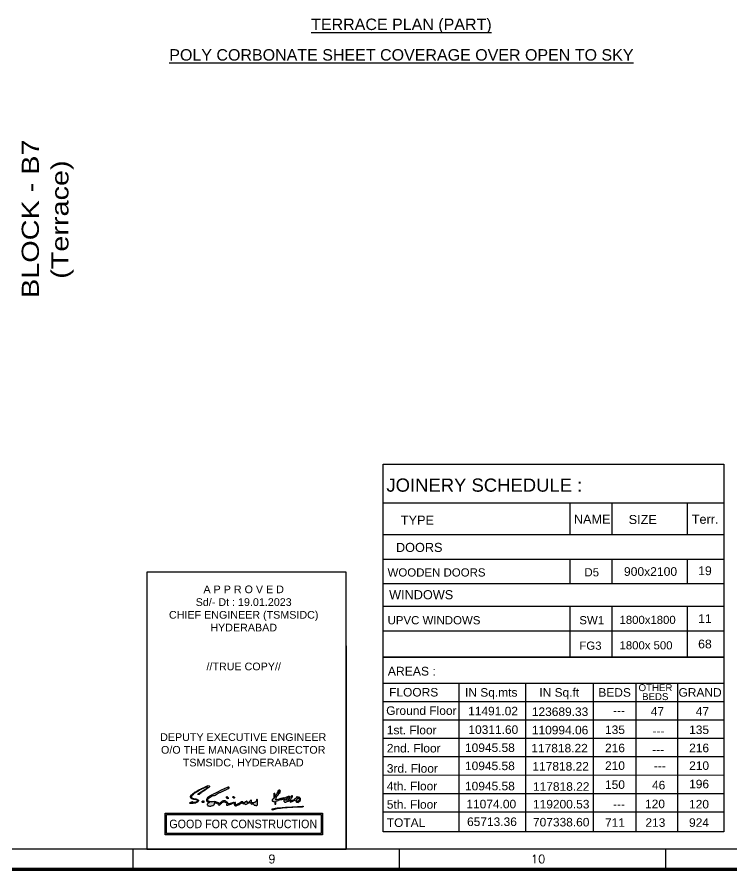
# Model space of a CAD drawing. Extents: x 7897917 to 8423973, y -6487334 to -6173396.
# Drawn here: x 8341387 to 8391300, y -6487334 to -6427691 of the extents above; entities that cross this region are included whole.
import ezdxf
from ezdxf.enums import TextEntityAlignment as Align

# ---------------------------------------------------------------- set-up
doc = ezdxf.new("R2010")
doc.units = 0
doc.header["$LTSCALE"] = 600
doc.header["$MEASUREMENT"] = 0
doc.layers.get('0').update_dxf_attribs({"linetype": 'CONTINUOUS'})
for name, color, linetype in [('BLOCKS-PROP', 2, 'CONTINUOUS'), ('DIM', 8, 'CONTINUOUS'), ('HAT', 35, 'CONTINUOUS'), ('joinery', 7, 'CONTINUOUS'), ('sign-1', 170, 'CONTINUOUS'), ('TEXT', 6, 'CONTINUOUS'), ('TITLE', 7, 'CONTINUOUS'), ('Wall', 1, 'CONTINUOUS'), ('Working Dim', 5, 'CONTINUOUS')]:
    doc.layers.add(name, color=color, linetype=linetype)
doc.styles.add('AR', font='arial.ttf')
doc.styles.add('ARIAL', font='arial.ttf')
doc.styles.add('ROMANS', font='romans.shx')

# ---------------------------------------------------------------- blocks, each defined once
blk = doc.blocks.new('A$C66962185')
at = {"layer": 'TITLE'}
blk.add_line((360.704, -141176.034), (2.142, -141176.034), dxfattribs=at)
at = {"layer": 'TITLE', "color": 0}
for p, q in [((241.949, -141178.329), (241.949, -141176.034)), ((272.212, -141178.329), (272.212, -141176.034)), ((302.474, -141178.329), (302.474, -141176.034))]:
    blk.add_line(p, q, dxfattribs=at)
at = {"layer": 'TITLE', "color": 7, "const_width": 0.355}
blk.add_lwpolyline([(363, -140928.365), (363, -141178.329), (0, -141178.329), (0, -140928.365)], close=True, dxfattribs=at)
at = {"layer": 'TITLE', "color": 0, "style": 'ROMANS'}
for s, height, p in [('9', 0.952, (257.726, -141177.147)), ('10', 0.9515, (287.988, -141177.147))]:
    blk.add_text(s, height=height, dxfattribs=at).set_placement(p, align=Align.MIDDLE)
blk = doc.blocks.new('A$C65407B0B')
at = {"layer": 'TITLE', "ltscale": 0.005}
for p, q in [((0, 10384), (23795, 10384)), ((5303, 10339), (5303, 0)), ((9952, 10339), (9952, 0)), ((14669, 10339), (14669, 0)), ((17650, 10384), (17650, 45)), ((20561, 10384), (20561, 45)), ((0, 9101), (23795, 9101)), ((0, 7818), (23795, 7818)), ((0, 6535), (23795, 6535)), ((0, 5252), (23795, 5252)), ((0, 3970), (23795, 3969)), ((0, 2687), (23795, 2687)), ((0, 1404), (23795, 1404))]:
    blk.add_line(p, q, dxfattribs=at)
at = {"layer": 'TITLE'}
blk.add_lwpolyline([(0, 12198), (23795, 12198), (23795, 0), (0, 0)], close=True, dxfattribs=at)
at = {"layer": 'TITLE', "color": 7, "style": 'ARIAL'}
blk.add_text('AREAS :', height=608.1, dxfattribs=at).set_placement((335, 10918))
at = {"layer": 'TITLE', "color": 6, "style": 'ARIAL', "oblique": 0, "width": 1}
for s, height, p in [('OTHER', 483.5, (17841, 9829)), ('IN Sq.ft', 596.9, (10912, 9438)), ('BEDS', 596.9, (15036, 9438)), ('BEDS', 483.5, (18088, 9201)), ('GRAND', 596.9, (20634, 9438))]:
    blk.add_text(s, height=height, rotation=0.00005, dxfattribs=at).set_placement(p)
at = {"layer": 'TITLE', "color": 6, "style": 'ARIAL', "oblique": 0}
for s, p in [('FLOORS', (425, 9453)), ('IN Sq.mts', (5725, 9439))]:
    blk.add_text(s, height=596.9, rotation=0.00005, dxfattribs=at).set_placement(p)
at = {"layer": 'TITLE', "color": 7, "style": 'ARIAL', "oblique": 0, "width": 1}
for s, height, p in [('Ground Floor ', 596.93, (221, 8167)), ('1st. Floor', 596.9, (264, 6811)), ('2nd. Floor', 596.9, (264, 5542)), ('3rd. Floor', 596.9, (264, 4130)), ('4th. Floor', 596.9, (264, 2896)), ('5th. Floor', 596.9, (264, 1614))]:
    blk.add_text(s, height=height, rotation=0.00005, dxfattribs=at).set_placement(p)
for s, p in [('11491.02', (9422, 8136)), ('47', (19623, 8113)), ('47', (22766, 8113)), ('10311.60', (9441, 6839)), ('135', (16892, 6830)), ('135', (22766, 6830)), ('10945.58', (9202, 4310)), ('10945.58', (9202, 2898)), ('11074.00', (9298, 1640))]:
    blk.add_text(s, height=596.9, rotation=0.00005, dxfattribs=at).set_placement(p, align=Align.RIGHT)
at = {"layer": 'TITLE', "color": 7, "style": 'ARIAL'}
for s, oblique, p in [('123689.33', 0, (14333, 8091)), ('---', 0, (16892, 8177)), ('110994.06', 0, (14333, 6808)), ('---', 0, (19646, 6742)), ('10945.58', 0, (9202, 5579)), ('117818.22', 360, (14297, 5547)), ('216', 0, (16892, 5561)), ('216', 0, (22766, 5561)), ('---', 0, (19622, 5455)), ('117818.22', 0, (14374, 4279)), ('210', 0, (16892, 4325)), ('210', 0, (22766, 4325)), ('---', 0, (19743, 4313)), ('150', 0, (16892, 3001)), ('196', 0, (22766, 3042)), ('117818.22', 0, (14412, 2867)), ('46', 0, (19710, 2967)), ('119200.53', 0, (14412, 1633)), ('---', 0, (16892, 1633)), ('120', 0, (19687, 1651)), ('120', 0, (22760, 1633))]:
    blk.add_text(s, height=596.9, rotation=0.00005, dxfattribs=dict(at, oblique=oblique)).set_placement(p, align=Align.RIGHT)
at = {"layer": 'TITLE', "color": 10, "style": 'ARIAL', "oblique": 0, "width": 1}
blk.add_text('TOTAL', height=596.9, rotation=0.00005, dxfattribs=at).set_placement((264, 342))
blk.add_text('65713.36', height=596.9, rotation=0.00005, dxfattribs=at).set_placement((9345, 406), align=Align.RIGHT)
at = {"layer": 'TITLE', "color": 10, "style": 'ARIAL', "oblique": 0}
for s, p in [('707338.60', (14412, 375)), ('711', (16892, 349)), ('213', (19712, 349)), ('924', (22760, 349))]:
    blk.add_text(s, height=596.9, rotation=0.00005, dxfattribs=at).set_placement(p, align=Align.RIGHT)
blk = doc.blocks.new('A$C75FC0CDC')
blk.add_blockref('A$C65407B0B', (0, 0, 42))
blk = doc.blocks.new('A$C6FC42F92')
at = {"layer": 'TEXT', "color": 7, "style": 'AR'}
for s, p in [('%%UTERRACE PLAN (PART)', (11974.6, 1296.7)), ('%%UPOLY CORBONATE SHEET COVERAGE OVER OPEN TO SKY', (11974.6, 229.1))]:
    blk.add_text(s, height=400, dxfattribs=at).set_placement(p, align=Align.CENTER)
blk = doc.blocks.new('A$Cb45d23e2')
at = {"layer": 'sign-1', "ltscale": 150}
h = blk.add_hatch(color=256, dxfattribs=at)
h.dxf.hatch_style = 1
h.paths.add_polyline_path([(-21154, -12288), (-21169, -12333), (-21169, -12381), (-21154, -12422), (-21114, -12451), (-21043, -12485), (-20950, -12492), (-20869, -12510), (-20795, -12529), (-20724, -12570), (-20687, -12603), (-20680, -12629), (-20680, -12651), (-20702, -12688), (-20750, -12729), (-20835, -12762), (-20891, -12792), (-20973, -12810), (-21062, -12822), (-21132, -12836), (-21143, -12836), (-21177, -12836), (-21225, -12836), (-21255, -12825), (-21278, -12821), (-21286, -12809), (-21283, -12768), (-21272, -12759), (-21253, -12750), (-21235, -12738), (-21218, -12727), (-21184, -12715), (-21151, -12715), (-21135, -12706), (-21123, -12703), (-21105, -12694), (-21086, -12701), (-21082, -12713), (-21074, -12727), (-21091, -12736), (-21089, -12747), (-21079, -12757), (-21065, -12761), (-21052, -12761), (-21029, -12747), (-20998, -12747), (-20984, -12740), (-20971, -12738), (-20957, -12731), (-20936, -12731), (-20929, -12724), (-20908, -12724), (-20880, -12724), (-20869, -12722), (-20855, -12717), (-20848, -12713), (-20834, -12710), (-20820, -12708), (-20813, -12696), (-20808, -12687), (-20797, -12680), (-20785, -12673), (-20778, -12669), (-20767, -12666), (-20764, -12655), (-20744, -12631), (-20746, -12622), (-20755, -12616), (-20769, -12599), (-20792, -12583), (-20806, -12581), (-20820, -12574), (-20834, -12574), (-20855, -12567), (-20869, -12562), (-20885, -12555), (-20910, -12555), (-20936, -12548), (-20959, -12548), (-20982, -12539), (-21008, -12539), (-21038, -12532), (-21059, -12532), (-21084, -12521), (-21103, -12521), (-21112, -12511), (-21135, -12504), (-21165, -12498), (-21179, -12486), (-21195, -12474), (-21204, -12461), (-21218, -12433), (-21228, -12417), (-21239, -12393), (-21244, -12377), (-21244, -12352), (-21241, -12329), (-21241, -12312), (-21228, -12292), (-21218, -12264), (-21209, -12252), (-21197, -12229), (-21165, -12211), (-21140, -12188), (-21119, -12164), (-21093, -12148), (-21079, -12130), (-21052, -12116), (-21026, -12102), (-21003, -12081), (-20982, -12063), (-20966, -12049), (-20950, -12037), (-20924, -12021), (-20882, -12007), (-20862, -12000), (-20820, -11977), (-20797, -11958), (-20785, -11945), (-20760, -11935), (-20730, -11921), (-20709, -11901), (-20686, -11894), (-20653, -11875), (-20637, -11857), (-20618, -11850), (-20591, -11838), (-20547, -11822), (-20512, -11803), (-20477, -11785), (-20367, -11724), (-20300, -11698), (-20218, -11653), (-20142, -11618), (-20071, -11592), (-20010, -11575), (-19949, -11582), (-19920, -11604), (-19923, -11670), (-19971, -11709), (-20019, -11738), (-20048, -11762), (-20074, -11782), (-20123, -11815), (-20190, -11873), (-20231, -11896), (-20261, -11921), (-20301, -11936), (-20342, -11970), (-20457, -12044), (-20524, -12081), (-20535, -12099), (-20565, -12136), (-20609, -12170), (-20654, -12192), (-20691, -12203), (-20721, -12203), (-20732, -12188), (-20713, -12144), (-20683, -12118), (-20643, -12096), (-20609, -12070), (-20505, -12007), (-20383, -11936), (-20298, -11881), (-20198, -11814), (-20112, -11744), (-20060, -11699), (-20053, -11681), (-20075, -11670), (-20109, -11670), (-20131, -11673), (-20161, -11688), (-20212, -11710), (-20309, -11755), (-20476, -11829), (-20565, -11881), (-20683, -11944), (-20735, -11981), (-20828, -12040), (-20899, -12070), (-21010, -12136), (-21080, -12210)])
h = blk.add_hatch(color=256, dxfattribs=at)
h.dxf.hatch_style = 1
h.paths.add_polyline_path([(-18650, -12949), (-18585, -12924), (-18502, -12900), (-18430, -12863), (-18375, -12845), (-18316, -12811), (-18255, -12773), (-18227, -12746), (-18248, -12746), (-18279, -12770), (-18323, -12780), (-18365, -12801), (-18396, -12808), (-18409, -12821), (-18475, -12821), (-18485, -12828), (-18526, -12839), (-18551, -12842), (-18602, -12849), (-18623, -12849), (-18640, -12825), (-18640, -12790), (-18664, -12759), (-18695, -12735), (-18736, -12704), (-18774, -12670), (-18816, -12646), (-18847, -12632), (-18950, -12629), (-19025, -12653), (-19087, -12701), (-19132, -12746), (-19163, -12766), (-19191, -12794), (-19215, -12828), (-19256, -12818), (-19301, -12790), (-19370, -12759), (-19428, -12739), (-19490, -12718), (-19566, -12704), (-19600, -12691), (-19655, -12698), (-19693, -12701), (-19748, -12715), (-19772, -12715), (-19803, -12715), (-19840, -12725), (-19852, -12715), (-19883, -12698), (-19924, -12687), (-19975, -12677), (-20003, -12670), (-20020, -12649), (-20041, -12622), (-20068, -12608), (-20048, -12546), (-20010, -12484), (-19931, -12412), (-19872, -12378), (-19807, -12343), (-19724, -12288), (-19690, -12271), (-19621, -12258), (-19593, -12282), (-19569, -12275), (-19552, -12275), (-19518, -12237), (-19466, -12202), (-19390, -12158), (-19308, -12113), (-19260, -12092), (-19225, -12065), (-19180, -12048), (-18998, -11965), (-18922, -11938), (-18902, -11921), (-18871, -11897), (-18833, -11897), (-18740, -11842), (-18695, -11821), (-18654, -11800), (-18612, -11783), (-18578, -11769), (-18554, -11735), (-18547, -11704), (-18571, -11690), (-18606, -11687), (-18643, -11697), (-18681, -11711), (-19112, -11903), (-19359, -12031), (-19552, -12130), (-19659, -12175), (-19738, -12233), (-19772, -12233), (-19796, -12244), (-19834, -12278), (-19913, -12313), (-19965, -12354), (-20058, -12433), (-20110, -12491), (-20130, -12536), (-20137, -12591), (-20123, -12643), (-20099, -12667), (-20072, -12704), (-20017, -12725), (-19951, -12739), (-19920, -12749), (-19910, -12763), (-19979, -12787), (-20010, -12814), (-20055, -12845), (-20075, -12873), (-20089, -12914), (-20072, -12949), (-20027, -12986), (-19993, -12997), (-19910, -13004), (-19824, -13004), (-19772, -12997), (-19697, -12969), (-19621, -12918), (-19576, -12863), (-19573, -12808), (-19587, -12790), (-19559, -12777), (-19483, -12790), (-19425, -12811), (-19377, -12825), (-19328, -12852), (-19294, -12890), (-19263, -12931), (-19246, -12935), (-19211, -12921), (-19146, -12856), (-19081, -12797), (-19032, -12749), (-18946, -12718), (-18888, -12704), (-18822, -12732), (-18778, -12756), (-18733, -12801), (-18705, -12839), (-18681, -12866), (-18719, -12869), (-18743, -12887), (-18740, -12907), (-18733, -12945)])
h = blk.add_hatch(color=256, dxfattribs=at)
h.dxf.hatch_style = 1
h.paths.add_polyline_path([(-15247, -12173), (-15250, -12211), (-15268, -12243), (-15281, -12281), (-15302, -12323), (-15313, -12347), (-15348, -12375), (-15348, -12337), (-15341, -12229), (-15341, -12170), (-15352, -12131), (-15379, -12117), (-15417, -12117), (-15424, -12142), (-15421, -12201), (-15421, -12243), (-15421, -12298), (-15421, -12372), (-15417, -12413), (-15417, -12427), (-15417, -12452), (-15484, -12507), (-15518, -12553), (-15543, -12580), (-15550, -12608), (-15546, -12650), (-15529, -12667), (-15491, -12671), (-15459, -12681), (-15417, -12681), (-15372, -12677), (-15369, -12737), (-15365, -12789), (-15358, -12824), (-15355, -12869), (-15348, -12876), (-15295, -12876), (-15288, -12859), (-15281, -12772), (-15281, -12727), (-15281, -12692), (-15275, -12664), (-15275, -12654), (-15205, -12629), (-15128, -12612), (-15100, -12594), (-15031, -12580), (-14992, -12553), (-14943, -12546), (-14916, -12542), (-14874, -12535), (-14832, -12528), (-14800, -12518), (-14747, -12508), (-14717, -12521), (-14711, -12558), (-14720, -12591), (-14734, -12626), (-14734, -12654), (-14731, -12667), (-14717, -12688), (-14689, -12716), (-14675, -12734), (-14640, -12734), (-14598, -12730), (-14536, -12709), (-14494, -12692), (-14428, -12654), (-14361, -12608), (-14340, -12591), (-14313, -12573), (-14323, -12608), (-14323, -12640), (-14309, -12674), (-14299, -12709), (-14274, -12730), (-14208, -12716), (-14138, -12688), (-14062, -12647), (-14002, -12612), (-13908, -12580), (-13898, -12605), (-13884, -12664), (-13859, -12699), (-13835, -12730), (-13804, -12744), (-13741, -12748), (-13699, -12723), (-13661, -12685), (-13601, -12643), (-13570, -12584), (-13563, -12532), (-13570, -12476), (-13605, -12420), (-13622, -12406), (-13654, -12399), (-13685, -12392), (-13706, -12389), (-13730, -12396), (-13762, -12406), (-13772, -12392), (-13772, -12361), (-13804, -12354), (-13828, -12365), (-13835, -12382), (-13845, -12417), (-13884, -12452), (-13922, -12472), (-13957, -12507), (-13978, -12521), (-13999, -12535), (-14009, -12560), (-14037, -12573), (-14065, -12591), (-14093, -12605), (-14145, -12622), (-14202, -12648), (-14243, -12657), (-14250, -12660), (-14260, -12643), (-14257, -12598), (-14243, -12553), (-14243, -12535), (-14218, -12497), (-14191, -12452), (-14159, -12413), (-14138, -12378), (-14135, -12337), (-14135, -12298), (-14156, -12284), (-14173, -12278), (-14208, -12302), (-14225, -12323), (-14239, -12351), (-14253, -12368), (-14264, -12396), (-14271, -12417), (-14288, -12378), (-14302, -12358), (-14326, -12340), (-14361, -12333), (-14414, -12333), (-14438, -12347), (-14480, -12361), (-14515, -12375), (-14543, -12385), (-14591, -12406), (-14626, -12452), (-14654, -12455), (-14665, -12472), (-14672, -12466), (-14689, -12455), (-14706, -12441), (-14717, -12438), (-14738, -12438), (-14773, -12448), (-14828, -12455), (-14874, -12466), (-14947, -12486), (-15006, -12497), (-15051, -12514), (-15107, -12546), (-15159, -12556), (-15236, -12573), (-15243, -12577), (-15285, -12582), (-15281, -12525), (-15268, -12493), (-15268, -12459), (-15257, -12427), (-15243, -12382), (-15243, -12351), (-15222, -12316), (-15191, -12278), (-15156, -12257), (-15128, -12229), (-15097, -12201), (-15069, -12138), (-15013, -12076), (-14996, -12044), (-14982, -11999), (-14975, -11964), (-14978, -11922), (-14989, -11908), (-15006, -11898), (-15024, -11895), (-15044, -11895), (-15065, -11898), (-15086, -11912), (-15118, -11929), (-15146, -11971), (-15159, -12002), (-15187, -12065), (-15201, -12100), (-15226, -12145)])
h.paths.add_polyline_path([(-15138, -12116), (-15135, -12085), (-15125, -12048), (-15111, -12026), (-15089, -11993), (-15081, -11978), (-15044, -11971), (-15030, -11985), (-15033, -12002), (-15035, -12028), (-15044, -12048), (-15052, -12074), (-15065, -12090), (-15087, -12111), (-15103, -12125), (-15111, -12136), (-15143, -12131)], flags=16)
h.paths.add_polyline_path([(-14597, -12538), (-14571, -12514), (-14551, -12491), (-14516, -12466), (-14485, -12448), (-14467, -12436), (-14441, -12428), (-14391, -12415), (-14337, -12415), (-14329, -12443), (-14323, -12459), (-14334, -12477), (-14347, -12505), (-14378, -12524), (-14395, -12543), (-14428, -12566), (-14455, -12576), (-14482, -12584), (-14508, -12592), (-14533, -12602), (-14558, -12601), (-14608, -12589), (-14614, -12570), (-14613, -12568), (-14613, -12568), (-14610, -12562)], flags=16)
h.paths.add_polyline_path([(-13818, -12551), (-13809, -12518), (-13804, -12498), (-13780, -12476), (-13749, -12470), (-13696, -12467), (-13644, -12487), (-13632, -12531), (-13635, -12573), (-13646, -12601), (-13675, -12623), (-13701, -12646), (-13727, -12671), (-13751, -12679), (-13789, -12677), (-13803, -12661), (-13811, -12644), (-13820, -12629), (-13823, -12606), (-13823, -12592), (-13823, -12571), (-13818, -12553)], flags=16)
h = blk.add_hatch(color=256, dxfattribs=at)
h.dxf.hatch_style = 1
h.paths.add_polyline_path([(-18606, -12478), (-18608, -12466), (-18616, -12436), (-18631, -12415), (-18640, -12394), (-18658, -12375), (-18676, -12354), (-18696, -12346), (-18707, -12344), (-18718, -12353), (-18733, -12371), (-18737, -12391), (-18734, -12409), (-18723, -12422), (-18715, -12436), (-18704, -12451), (-18697, -12467), (-18680, -12481), (-18654, -12485), (-18629, -12495), (-18612, -12495)])
h.paths.add_polyline_path([(-18181, -12437), (-18181, -12407), (-18181, -12392), (-18192, -12381), (-18199, -12371), (-18212, -12363), (-18225, -12355), (-18239, -12346), (-18253, -12346), (-18272, -12348), (-18278, -12353), (-18281, -12363), (-18281, -12379), (-18281, -12393), (-18281, -12408), (-18255, -12408), (-18255, -12428), (-18241, -12438), (-18232, -12451), (-18203, -12451), (-18189, -12451)])
h = blk.add_hatch(color=256, dxfattribs=at)
h.dxf.hatch_style = 1
h.paths.add_polyline_path([(-20360, -12762), (-20334, -12761), (-20324, -12753), (-20315, -12740), (-20317, -12716), (-20320, -12702), (-20308, -12685), (-20315, -12659), (-20326, -12650), (-20347, -12652), (-20361, -12649), (-20390, -12649), (-20413, -12654), (-20433, -12662), (-20440, -12677), (-20440, -12686), (-20437, -12709), (-20429, -12723), (-20431, -12740), (-20413, -12751), (-20403, -12756), (-20383, -12762)])
h = blk.add_hatch(color=256, dxfattribs=at)
h.dxf.hatch_style = 1
h.paths.add_polyline_path([(-16619, -12955), (-16585, -12934), (-16572, -12919), (-16572, -12791), (-16572, -12733), (-16572, -12714), (-16576, -12677), (-16570, -12567), (-16581, -12547), (-16611, -12539), (-16626, -12556), (-16632, -12567), (-16632, -12582), (-16641, -12614), (-16641, -12629), (-16654, -12658), (-16680, -12692), (-16699, -12716), (-16741, -12737), (-16756, -12746), (-16782, -12748), (-16805, -12755), (-16838, -12778), (-16857, -12781), (-16907, -12789), (-16937, -12789), (-16972, -12781), (-16990, -12760), (-16993, -12718), (-16993, -12673), (-16989, -12649), (-16989, -12629), (-16996, -12614), (-17006, -12601), (-17032, -12601), (-17052, -12606), (-17065, -12621), (-17078, -12640), (-17108, -12670), (-17132, -12694), (-17162, -12724), (-17214, -12746), (-17246, -12763), (-17280, -12773), (-17283, -12735), (-17285, -12707), (-17296, -12683), (-17317, -12668), (-17333, -12668), (-17369, -12679), (-17400, -12703), (-17421, -12718), (-17449, -12722), (-17460, -12731), (-17462, -12748), (-17479, -12781), (-17536, -12774), (-17551, -12759), (-17572, -12750), (-17583, -12733), (-17596, -12714), (-17609, -12701), (-17637, -12699), (-17657, -12699), (-17674, -12707), (-17694, -12720), (-17771, -12781), (-17806, -12791), (-17821, -12809), (-17866, -12828), (-17907, -12843), (-17936, -12858), (-17938, -12867), (-17972, -12880), (-18012, -12904), (-18061, -12910), (-18111, -12919), (-18124, -12878), (-18121, -12843), (-18111, -12824), (-18095, -12796), (-18098, -12772), (-18108, -12761), (-18130, -12752), (-18145, -12752), (-18167, -12757), (-18180, -12770), (-18191, -12787), (-18201, -12802), (-18203, -12843), (-18203, -12867), (-18201, -12899), (-18186, -12923), (-18169, -12951), (-18147, -12973), (-18113, -12979), (-18089, -12981), (-18050, -12983), (-18013, -12975), (-17966, -12947), (-17901, -12919), (-17836, -12891), (-17786, -12850), (-17743, -12824), (-17687, -12802), (-17657, -12785), (-17648, -12776), (-17624, -12798), (-17601, -12817), (-17570, -12828), (-17536, -12841), (-17510, -12837), (-17480, -12839), (-17462, -12860), (-17432, -12882), (-17406, -12897), (-17346, -12880), (-17296, -12856), (-17257, -12832), (-17229, -12809), (-17186, -12787), (-17158, -12770), (-17129, -12752), (-17086, -12748), (-17062, -12776), (-17034, -12830), (-17011, -12847), (-16959, -12865), (-16907, -12858), (-16865, -12855), (-16831, -12899), (-16801, -12932), (-16741, -12949), (-16695, -12971), (-16652, -12958)])
h = blk.add_hatch(color=256, dxfattribs=at)
h.dxf.hatch_style = 1
h.paths.add_polyline_path([(-13450, -13082), (-13397, -13068), (-13386, -13051), (-13372, -13029), (-13372, -13012), (-13429, -13012), (-13538, -13026), (-13765, -13033), (-14181, -13061), (-14623, -13093), (-14726, -13096), (-14846, -13096), (-14991, -13125), (-15206, -13139), (-15337, -13153), (-15439, -13178), (-15542, -13199), (-15545, -13216), (-15549, -13234), (-15549, -13255), (-15535, -13276), (-15503, -13284), (-15478, -13273), (-15386, -13241), (-15213, -13192), (-15125, -13181), (-14962, -13167), (-14825, -13146), (-14697, -13139), (-14492, -13125), (-14104, -13107), (-13832, -13093), (-13528, -13072), (-13500, -13072)])
at = {"layer": 'HAT', "elevation": -15}
for points in [[(-23010, -13501), (-12026, -13501), (-12026, -15017), (-23010, -15017)], [(-22913, -13598), (-12123, -13598), (-12123, -14920), (-22913, -14920)]]:
    blk.add_lwpolyline(points, close=True, dxfattribs=at)
at = {"layer": 'sign-1', "ltscale": 150, "elevation": -15}
for points in [[(-21286, -12801), (-21283, -12768), (-21272, -12759), (-21253, -12750), (-21235, -12738), (-21218, -12727), (-21184, -12715), (-21151, -12715), (-21135, -12706), (-21123, -12703), (-21105, -12694), (-21086, -12701), (-21082, -12713), (-21077, -12722), (-21077, -12729), (-21091, -12736), (-21089, -12747), (-21079, -12757), (-21065, -12761), (-21052, -12761), (-21033, -12750), (-21019, -12747), (-20998, -12747), (-20984, -12740), (-20971, -12738), (-20957, -12731), (-20936, -12731), (-20929, -12724), (-20908, -12724), (-20880, -12724), (-20869, -12722), (-20855, -12717), (-20848, -12713), (-20834, -12710), (-20820, -12708), (-20813, -12696), (-20808, -12687), (-20797, -12680), (-20785, -12673), (-20778, -12669), (-20767, -12666), (-20764, -12655), (-20750, -12639), (-20744, -12636), (-20746, -12622), (-20755, -12616), (-20769, -12599), (-20792, -12583), (-20806, -12581), (-20820, -12574), (-20834, -12574), (-20855, -12567), (-20869, -12562), (-20885, -12555), (-20910, -12555), (-20936, -12548), (-20959, -12548), (-20982, -12539), (-21008, -12539), (-21038, -12532), (-21059, -12532), (-21084, -12521), (-21103, -12521), (-21112, -12511), (-21135, -12504), (-21165, -12498), (-21179, -12486), (-21195, -12474), (-21204, -12461), (-21218, -12433), (-21228, -12417), (-21239, -12393), (-21244, -12377), (-21244, -12352), (-21241, -12329), (-21241, -12312), (-21228, -12292), (-21218, -12264), (-21209, -12252), (-21197, -12229), (-21165, -12211), (-21140, -12188), (-21119, -12164), (-21093, -12148), (-21079, -12130), (-21052, -12116), (-21026, -12102), (-21003, -12081), (-20982, -12063), (-20966, -12049), (-20950, -12037), (-20924, -12021), (-20882, -12007), (-20862, -12000), (-20820, -11977), (-20797, -11958), (-20785, -11945), (-20760, -11935), (-20730, -11921), (-20709, -11901), (-20686, -11894), (-20653, -11875), (-20637, -11857), (-20618, -11850), (-20591, -11838), (-20547, -11822), (-20512, -11803), (-20477, -11785), (-20367, -11724), (-20300, -11698), (-20218, -11653), (-20142, -11618), (-20071, -11592), (-20010, -11575), (-19949, -11582), (-19920, -11604), (-19923, -11670), (-19971, -11709), (-20019, -11738), (-20048, -11762), (-20074, -11782), (-20123, -11815), (-20190, -11873), (-20231, -11896), (-20261, -11921), (-20301, -11936), (-20342, -11970), (-20457, -12044), (-20524, -12081), (-20535, -12099), (-20565, -12136), (-20609, -12170), (-20654, -12192), (-20691, -12203), (-20721, -12203), (-20732, -12188), (-20713, -12144), (-20683, -12118), (-20643, -12096), (-20609, -12070), (-20505, -12007), (-20383, -11936), (-20298, -11881), (-20198, -11814), (-20112, -11744), (-20060, -11699), (-20053, -11681), (-20075, -11670), (-20109, -11670), (-20131, -11673), (-20161, -11688), (-20212, -11710), (-20309, -11755), (-20476, -11829), (-20565, -11881), (-20683, -11944), (-20735, -11981), (-20828, -12040), (-20899, -12070), (-21010, -12136), (-21080, -12210), (-21154, -12288), (-21169, -12333), (-21169, -12381), (-21154, -12422), (-21114, -12451), (-21043, -12485), (-20950, -12492), (-20869, -12510), (-20795, -12529), (-20724, -12570), (-20687, -12603), (-20680, -12629), (-20680, -12651), (-20702, -12688), (-20750, -12729), (-20835, -12762), (-20891, -12792), (-20973, -12810), (-21062, -12822), (-21132, -12836), (-21143, -12836), (-21177, -12836), (-21225, -12836), (-21255, -12825), (-21273, -12822), (-21279, -12819), (-21284, -12812), (-21286, -12801)], [(-19852, -12715), (-19883, -12698), (-19924, -12687), (-19975, -12677), (-20003, -12670), (-20020, -12649), (-20041, -12622), (-20068, -12608), (-20048, -12546), (-20010, -12484), (-19931, -12412), (-19872, -12378), (-19807, -12343), (-19724, -12288), (-19690, -12271), (-19621, -12258), (-19593, -12282), (-19569, -12275), (-19552, -12275), (-19518, -12237), (-19466, -12202), (-19390, -12158), (-19308, -12113), (-19260, -12092), (-19225, -12065), (-19180, -12048), (-18998, -11965), (-18922, -11938), (-18902, -11921), (-18871, -11897), (-18833, -11897), (-18740, -11842), (-18695, -11821), (-18654, -11800), (-18612, -11783), (-18578, -11769), (-18554, -11735), (-18547, -11704), (-18571, -11690), (-18606, -11687), (-18643, -11697), (-18681, -11711), (-19112, -11903), (-19359, -12031), (-19552, -12130), (-19659, -12175), (-19738, -12233), (-19772, -12233), (-19796, -12244), (-19834, -12278), (-19913, -12313), (-19965, -12354), (-20058, -12433), (-20110, -12491), (-20130, -12536), (-20137, -12591), (-20123, -12643), (-20099, -12667), (-20072, -12704), (-20017, -12725), (-19951, -12739), (-19920, -12749), (-19910, -12763), (-19979, -12787), (-20010, -12814), (-20055, -12845), (-20075, -12873), (-20089, -12914), (-20072, -12949), (-20027, -12986), (-19993, -12997), (-19910, -13004), (-19824, -13004), (-19772, -12997), (-19697, -12969), (-19621, -12918), (-19576, -12863), (-19573, -12808), (-19587, -12790), (-19559, -12777), (-19483, -12790), (-19425, -12811), (-19377, -12825), (-19328, -12852), (-19294, -12890), (-19263, -12931), (-19246, -12935), (-19211, -12921), (-19146, -12856), (-19081, -12797), (-19032, -12749), (-18946, -12718), (-18888, -12704), (-18822, -12732), (-18778, -12756), (-18733, -12801), (-18705, -12839), (-18681, -12866), (-18719, -12869), (-18743, -12887), (-18740, -12907), (-18733, -12945), (-18650, -12949), (-18585, -12924), (-18502, -12900), (-18430, -12863), (-18375, -12845), (-18316, -12811), (-18255, -12773), (-18227, -12746), (-18248, -12746), (-18279, -12770), (-18323, -12780), (-18365, -12801), (-18396, -12808), (-18409, -12821), (-18475, -12821), (-18485, -12828), (-18526, -12839), (-18551, -12842), (-18602, -12849), (-18623, -12849), (-18640, -12825), (-18640, -12790), (-18664, -12759), (-18695, -12735), (-18736, -12704), (-18774, -12670), (-18816, -12646), (-18847, -12632), (-18950, -12629), (-19025, -12653), (-19087, -12701), (-19132, -12746), (-19163, -12766), (-19191, -12794), (-19215, -12828), (-19256, -12818), (-19301, -12790), (-19370, -12759), (-19428, -12739), (-19490, -12718), (-19566, -12704), (-19600, -12691), (-19655, -12698), (-19693, -12701), (-19748, -12715), (-19772, -12715), (-19803, -12715), (-19827, -12722), (-19837, -12718), (-19848, -12718), (-19852, -12715)], [(-15417, -12117), (-15424, -12142), (-15421, -12201), (-15421, -12243), (-15421, -12298), (-15421, -12372), (-15417, -12413), (-15417, -12427), (-15417, -12452), (-15484, -12507), (-15518, -12553), (-15543, -12580), (-15550, -12608), (-15546, -12650), (-15529, -12667), (-15491, -12671), (-15459, -12681), (-15417, -12681), (-15383, -12678), (-15372, -12678), (-15369, -12737), (-15365, -12789), (-15358, -12824), (-15355, -12869), (-15348, -12876), (-15295, -12876), (-15288, -12859), (-15281, -12772), (-15281, -12727), (-15281, -12692), (-15275, -12664), (-15275, -12654), (-15205, -12629), (-15128, -12612), (-15100, -12594), (-15031, -12580), (-14992, -12553), (-14943, -12546), (-14916, -12542), (-14874, -12535), (-14832, -12528), (-14800, -12518), (-14762, -12511), (-14741, -12511), (-14717, -12521), (-14713, -12542), (-14713, -12566), (-14720, -12591), (-14734, -12626), (-14734, -12654), (-14731, -12667), (-14717, -12688), (-14689, -12716), (-14675, -12734), (-14640, -12734), (-14598, -12730), (-14536, -12709), (-14494, -12692), (-14428, -12654), (-14361, -12608), (-14340, -12591), (-14313, -12573), (-14323, -12608), (-14323, -12640), (-14309, -12674), (-14299, -12709), (-14274, -12730), (-14208, -12716), (-14138, -12688), (-14062, -12647), (-14002, -12612), (-13908, -12580), (-13898, -12605), (-13884, -12664), (-13859, -12699), (-13835, -12730), (-13804, -12744), (-13741, -12748), (-13699, -12723), (-13661, -12685), (-13601, -12643), (-13570, -12584), (-13563, -12532), (-13570, -12476), (-13605, -12420), (-13622, -12406), (-13654, -12399), (-13685, -12392), (-13706, -12389), (-13730, -12396), (-13762, -12406), (-13772, -12392), (-13772, -12361), (-13804, -12354), (-13828, -12365), (-13835, -12382), (-13845, -12417), (-13884, -12452), (-13922, -12472), (-13957, -12507), (-13978, -12521), (-13999, -12535), (-14009, -12560), (-14037, -12573), (-14065, -12591), (-14093, -12605), (-14145, -12622), (-14184, -12640), (-14211, -12650), (-14243, -12657), (-14250, -12660), (-14260, -12643), (-14257, -12598), (-14243, -12553), (-14243, -12535), (-14218, -12497), (-14191, -12452), (-14159, -12413), (-14138, -12378), (-14135, -12337), (-14135, -12298), (-14156, -12284), (-14173, -12278), (-14208, -12302), (-14225, -12323), (-14239, -12351), (-14253, -12368), (-14264, -12396), (-14271, -12417), (-14288, -12378), (-14302, -12358), (-14326, -12340), (-14361, -12333), (-14414, -12333), (-14438, -12347), (-14480, -12361), (-14515, -12375), (-14543, -12385), (-14591, -12406), (-14626, -12452), (-14654, -12455), (-14665, -12472), (-14672, -12466), (-14689, -12455), (-14706, -12441), (-14717, -12438), (-14738, -12438), (-14773, -12448), (-14828, -12455), (-14874, -12466), (-14947, -12486), (-15006, -12497), (-15051, -12514), (-15107, -12546), (-15159, -12556), (-15236, -12573), (-15243, -12577), (-15275, -12580), (-15285, -12577), (-15281, -12525), (-15268, -12493), (-15268, -12459), (-15257, -12427), (-15243, -12382), (-15243, -12351), (-15222, -12316), (-15191, -12278), (-15156, -12257), (-15128, -12229), (-15097, -12201), (-15069, -12138), (-15013, -12076), (-14996, -12044), (-14982, -11999), (-14975, -11964), (-14978, -11922), (-14989, -11908), (-15006, -11898), (-15024, -11895), (-15044, -11895), (-15065, -11898), (-15086, -11912), (-15118, -11929), (-15146, -11971), (-15159, -12002), (-15187, -12065), (-15201, -12100), (-15226, -12145), (-15247, -12173), (-15250, -12211), (-15268, -12243), (-15281, -12281), (-15302, -12323), (-15313, -12347), (-15348, -12375), (-15348, -12337), (-15341, -12229), (-15341, -12170), (-15348, -12145), (-15351, -12131), (-15379, -12117), (-15396, -12117), (-15411, -12114), (-15413, -12116), (-15417, -12117)], [(-18696, -12346), (-18676, -12354), (-18658, -12375), (-18640, -12394), (-18631, -12415), (-18616, -12436), (-18608, -12466), (-18606, -12478), (-18612, -12495), (-18629, -12495), (-18654, -12485), (-18680, -12481), (-18697, -12467), (-18704, -12451), (-18715, -12436), (-18723, -12422), (-18734, -12409), (-18737, -12391), (-18733, -12371), (-18718, -12353), (-18707, -12344), (-18696, -12346)], [(-18272, -12348), (-18253, -12346), (-18239, -12346), (-18225, -12355), (-18212, -12363), (-18199, -12371), (-18192, -12381), (-18181, -12392), (-18181, -12407), (-18181, -12423), (-18181, -12437), (-18189, -12451), (-18203, -12451), (-18219, -12451), (-18232, -12451), (-18241, -12438), (-18255, -12428), (-18255, -12417), (-18267, -12408), (-18281, -12408), (-18281, -12393), (-18281, -12379), (-18281, -12363), (-18278, -12353), (-18272, -12348)], [(-15138, -12116), (-15135, -12085), (-15125, -12048), (-15111, -12026), (-15089, -11993), (-15081, -11978), (-15057, -11974), (-15041, -11974), (-15030, -11985), (-15033, -12002), (-15035, -12028), (-15044, -12048), (-15052, -12074), (-15065, -12090), (-15087, -12111), (-15103, -12125), (-15111, -12136), (-15127, -12133), (-15135, -12129), (-15138, -12127), (-15139, -12121), (-15138, -12116)], [(-14610, -12562), (-14597, -12538), (-14571, -12514), (-14551, -12491), (-14516, -12466), (-14485, -12448), (-14467, -12436), (-14441, -12428), (-14413, -12421), (-14383, -12415), (-14357, -12415), (-14335, -12424), (-14329, -12443), (-14323, -12459), (-14334, -12477), (-14347, -12505), (-14378, -12524), (-14395, -12543), (-14428, -12566), (-14455, -12576), (-14482, -12584), (-14508, -12592), (-14533, -12602), (-14558, -12601), (-14593, -12592), (-14608, -12587), (-14613, -12575), (-14613, -12571), (-14613, -12568), (-14610, -12562)], [(-13818, -12551), (-13809, -12518), (-13804, -12498), (-13780, -12476), (-13749, -12470), (-13713, -12468), (-13689, -12470), (-13662, -12480), (-13643, -12491), (-13637, -12510), (-13632, -12541), (-13634, -12564), (-13638, -12582), (-13646, -12601), (-13675, -12623), (-13701, -12646), (-13719, -12664), (-13731, -12673), (-13751, -12679), (-13785, -12677), (-13794, -12671), (-13803, -12661), (-13811, -12644), (-13820, -12629), (-13823, -12606), (-13823, -12592), (-13823, -12577), (-13822, -12567), (-13819, -12558), (-13818, -12554), (-13818, -12551)], [(-20438, -12664), (-20413, -12654), (-20390, -12649), (-20361, -12649), (-20347, -12652), (-20326, -12650), (-20315, -12659), (-20308, -12685), (-20320, -12702), (-20317, -12716), (-20315, -12740), (-20324, -12753), (-20334, -12761), (-20360, -12762), (-20383, -12762), (-20403, -12756), (-20413, -12751), (-20431, -12740), (-20429, -12723), (-20437, -12709), (-20438, -12701), (-20440, -12686), (-20440, -12677), (-20437, -12671), (-20437, -12667), (-20438, -12664)], [(-18162, -12752), (-18180, -12770), (-18191, -12787), (-18201, -12802), (-18203, -12843), (-18203, -12867), (-18201, -12899), (-18186, -12923), (-18169, -12951), (-18147, -12973), (-18113, -12979), (-18089, -12981), (-18050, -12983), (-18013, -12975), (-17966, -12947), (-17901, -12919), (-17836, -12891), (-17786, -12850), (-17743, -12824), (-17687, -12802), (-17657, -12785), (-17648, -12776), (-17624, -12798), (-17601, -12817), (-17570, -12828), (-17536, -12841), (-17510, -12837), (-17480, -12839), (-17462, -12860), (-17432, -12882), (-17406, -12897), (-17346, -12880), (-17296, -12856), (-17257, -12832), (-17229, -12809), (-17186, -12787), (-17158, -12770), (-17129, -12752), (-17086, -12748), (-17062, -12776), (-17034, -12830), (-17011, -12847), (-16959, -12865), (-16907, -12858), (-16877, -12856), (-16859, -12863), (-16831, -12899), (-16801, -12932), (-16741, -12949), (-16695, -12971), (-16652, -12958), (-16619, -12955), (-16585, -12934), (-16572, -12919), (-16572, -12791), (-16572, -12733), (-16572, -12714), (-16576, -12677), (-16570, -12567), (-16581, -12547), (-16611, -12539), (-16626, -12556), (-16632, -12567), (-16632, -12582), (-16641, -12614), (-16641, -12629), (-16654, -12658), (-16680, -12692), (-16699, -12716), (-16741, -12737), (-16756, -12746), (-16782, -12748), (-16805, -12755), (-16838, -12778), (-16857, -12781), (-16907, -12789), (-16937, -12789), (-16972, -12781), (-16989, -12761), (-16991, -12748), (-16993, -12718), (-16993, -12673), (-16989, -12649), (-16989, -12629), (-16996, -12614), (-17006, -12601), (-17032, -12601), (-17052, -12606), (-17065, -12621), (-17078, -12640), (-17108, -12670), (-17132, -12694), (-17162, -12724), (-17214, -12746), (-17246, -12763), (-17268, -12770), (-17281, -12763), (-17283, -12735), (-17285, -12707), (-17296, -12683), (-17317, -12668), (-17333, -12668), (-17369, -12679), (-17400, -12703), (-17421, -12718), (-17449, -12722), (-17460, -12731), (-17462, -12748), (-17473, -12770), (-17486, -12781), (-17536, -12774), (-17551, -12759), (-17572, -12750), (-17583, -12733), (-17596, -12714), (-17609, -12701), (-17637, -12699), (-17657, -12699), (-17674, -12707), (-17694, -12720), (-17771, -12781), (-17806, -12791), (-17821, -12809), (-17866, -12828), (-17907, -12843), (-17936, -12858), (-17938, -12867), (-17972, -12880), (-18000, -12897), (-18024, -12906), (-18061, -12910), (-18098, -12917), (-18115, -12906), (-18124, -12878), (-18121, -12843), (-18111, -12824), (-18095, -12796), (-18098, -12772), (-18108, -12761), (-18130, -12752), (-18145, -12752), (-18156, -12755), (-18162, -12752)], [(-15542, -13199), (-15439, -13178), (-15337, -13153), (-15206, -13139), (-14991, -13125), (-14846, -13096), (-14726, -13096), (-14623, -13093), (-14181, -13061), (-13765, -13033), (-13538, -13026), (-13429, -13012), (-13372, -13012), (-13372, -13029), (-13386, -13051), (-13397, -13068), (-13450, -13082), (-13500, -13072), (-13528, -13072), (-13832, -13093), (-14104, -13107), (-14492, -13125), (-14697, -13139), (-14825, -13146), (-14962, -13167), (-15125, -13181), (-15213, -13192), (-15386, -13241), (-15478, -13273), (-15503, -13284), (-15535, -13276), (-15549, -13255), (-15549, -13234), (-15545, -13216), (-15542, -13199)]]:
    blk.add_lwpolyline(points, dxfattribs=at)
at = {"layer": 'TITLE'}
blk.add_line((-10383, -1815, -15), (-10383, -16016, -15), dxfattribs=at)
at = {"layer": 'Wall', "color": 7, "elevation": -15}
blk.add_lwpolyline([(-24306, -16016), (-10383, -16016), (-10383, 3322), (-24306, 3322)], close=True, dxfattribs=at)
at = {"layer": 'TITLE', "color": 6, "style": 'ARIAL', "width": 1}
for s, oblique, p in [('A P P R O V E D', 0, (-17534, 1865, -15)), ('Sd/- Dt : 19.01.2023', 0, (-17534, 975, -15)), ('CHIEF ENGINEER (TSMSIDC)', 0, (-17534, 85, -15)), ('//TRUE COPY//', 0, (-17534, -3520, -15)), ('DEPUTY EXECUTIVE ENGINEER', 0, (-17566, -8456, -15)), ('O/O THE MANAGING DIRECTOR', 360, (-17566, -9345, -15)), ('TSMSIDC, HYDERABAD', 360, (-17566, -10235, -15))]:
    blk.add_text(s, height=535.95, rotation=0.00005, dxfattribs=dict(at, oblique=oblique)).set_placement(p, align=Align.CENTER)
at = {"layer": 'TITLE', "color": 6, "style": 'ARIAL', "oblique": 360}
blk.add_text('HYDERABAD', height=536, rotation=0.00005, dxfattribs=at).set_placement((-17534, -804, -15), align=Align.CENTER)
at = {"layer": 'TITLE', "color": 10, "style": 'ARIAL', "width": 0.9}
blk.add_text('GOOD FOR CONSTRUCTION', height=596.06, dxfattribs=at).set_placement((-17566, -14550, -15), align=Align.CENTER)

msp = doc.modelspace()

# ---------------------------------------------------------------- linework, layer by layer
at = {"layer": 'joinery'}
for p, q in [((8366939.687, -6461623.832, 5.788), (8390734.066, -6461623.832, 5.788)), ((8379997.302, -6463833.144, 5.788), (8379997.302, -6461623.832, 5.788)), ((8382939.504, -6463833.144, 5.788), (8382939.504, -6461623.832, 5.788)), ((8388205.259, -6463833.144, 5.788), (8388205.259, -6461623.832, 5.788)), ((8366939.687, -6463833.144, 5.788), (8390734.066, -6463833.144, 5.788)), ((8366939.687, -6465547.378, 5.788), (8390734.066, -6465547.378, 5.788)), ((8379997.302, -6467261.613, 5.788), (8379997.302, -6465547.378, 5.788)), ((8382939.504, -6467261.613, 5.788), (8382939.504, -6465547.378, 5.788)), ((8388205.259, -6467261.613, 5.788), (8388205.259, -6465547.378, 5.788)), ((8366939.687, -6467261.613, 5.788), (8390734.066, -6467261.613, 5.788)), ((8366939.687, -6468850.554, 5.788), (8390734.066, -6468850.554, 5.788)), ((8379997.302, -6472404.316, 5.788), (8379997.302, -6468850.554, 5.788)), ((8382939.504, -6472404.316, 5.788), (8382939.504, -6468850.554, 5.788)), ((8388205.259, -6472404.316, 5.788), (8388205.259, -6468850.554, 5.788)), ((8366939.687, -6470564.788, 5.788), (8390734.066, -6470564.788, 5.788))]:
    msp.add_line(p, q, dxfattribs=at)
at = {"layer": 'joinery', "elevation": 5.788}
msp.add_lwpolyline([(8390734.066, -6472404.316), (8366939.687, -6472404.316), (8366939.687, -6458909.986), (8390734.066, -6458909.986)], close=True, dxfattribs=at)

# ---------------------------------------------------------------- block references
at = {"xscale": 1.000001712702215, "yscale": 1.000001712702215, "zscale": 1.000001712702215}
msp.add_blockref('A$C75FC0CDC', (8366939.356, -6484602.789, -35.993), dxfattribs=at)
at = {"layer": 'DIM', "color": 7, "xscale": 2, "yscale": 2, "zscale": 2}
msp.add_blockref('A$C6FC42F92', (8344272.748, -6431190.971), dxfattribs=at)
at = {"layer": 'TITLE', "xscale": 614.4175770664588, "yscale": 614.4175710082054, "zscale": 614.4175728063115}
msp.add_blockref('A$C66962185', (8200830.809, 80255221.224, 5.788), dxfattribs=at)
at = {"layer": 'Working Dim'}
msp.add_blockref('A$Cb45d23e2', (8374743.793, -6469798.435, 20.618), dxfattribs=at)

# ---------------------------------------------------------------- texts
at = {"layer": 'BLOCKS-PROP', "color": 10, "style": 'ARIAL', "width": 1.2}
for s, p in [('BLOCK - B7', (8342910.505, -6441776.213, 2.894)), ('(Terrace)', (8344974.496, -6441838.138, 17.736))]:
    msp.add_text(s, height=1200, rotation=90, dxfattribs=at).set_placement(p, align=Align.CENTER)
at = {"layer": 'joinery', "style": 'ARIAL', "width": 1}
for s, height, p in [('JOINERY SCHEDULE :', 922.39038, (8367174.43, -6460845.148, 5.788)), ('TYPE', 634.1735, (8368183.631, -6463147.774, 5.788)), ('SIZE', 634.1735, (8384091.561, -6463103.394, 5.788)), ('WOODEN DOORS', 572.24389, (8367256.74, -6466769.103, 5.788)), ('900x2100', 604.9005, (8383761.681, -6466723.431, 5.788)), ('1800x1800', 566.9887, (8383453.609, -6470080.738, 5.788)), ('1800x 500', 566.9887, (8383453.609, -6471857.619, 5.788))]:
    msp.add_text(s, height=height, dxfattribs=at).set_placement(p)
at = {"layer": 'joinery', "style": 'ARIAL'}
for s, height, p in [('NAME', 634.1735, (8380265.216, -6463084.533, 5.788)), ('Terr.', 634.1735, (8388494.039, -6463084.533, 5.788)), ('D5', 572.2439, (8381001.88, -6466759.991, 5.788)), ('UPVC WINDOWS', 572.24389, (8367256.74, -6470107.7, 5.788)), ('SW1', 572.2439, (8380644.289, -6470107.7, 5.788)), ('FG3', 572.2439, (8380644.289, -6471884.582, 5.788))]:
    msp.add_text(s, height=height, dxfattribs=at).set_placement(p)
at = {"layer": 'joinery', "color": 6, "style": 'ARIAL'}
for s, p in [('DOORS', (8367842.327, -6465052.903, 5.788)), ('WINDOWS', (8367364.419, -6468356.079, 5.788))]:
    msp.add_text(s, height=634.1735, dxfattribs=at).set_placement(p)
at = {"layer": 'joinery', "style": 'ARIAL'}
for s, p in [('19', (8389892.734, -6466672.876, 5.788)), ('11', (8389892.734, -6470011.473, 5.788)), ('68', (8389892.734, -6471788.354, 5.788))]:
    msp.add_text(s, height=611.5824, dxfattribs=at).set_placement(p, align=Align.RIGHT)

doc.saveas('drawing.dxf')
